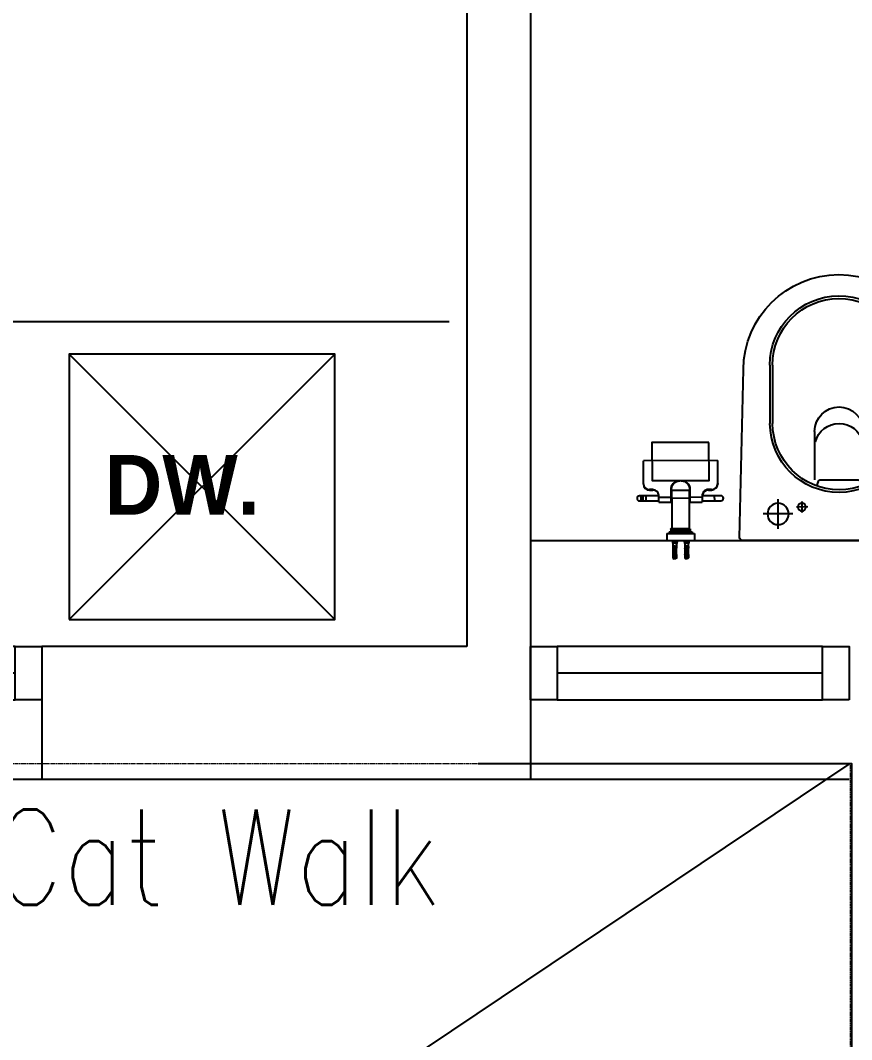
# Model space of a CAD drawing. Extents: x -678889171 to 586587, y -792238163 to 335485.
# Drawn here: x 81929 to 83494, y 78237 to 80156 of the extents above; entities that cross this region are included whole.
import ezdxf

# ---------------------------------------------------------------- set-up
doc = ezdxf.new("R2010")
doc.units = 0
doc.header["$MEASUREMENT"] = 0
doc.set_wipeout_variables(frame=1)
doc.linetypes.add('XR-A-9TH-FLOOR$0$XR-A-CORE$0$$0$HIDDEN-Z', pattern=[3, 2, -1])
doc.linetypes.add('XR-Ducts$0$XR-A-CORE$0$$0$HIDDEN-Z', pattern=[3, 2, -1])
for name, color, linetype in [('XR-A-9TH-FLOOR$0$A-WALL', 252, 'Continuous'), ('XR-A-ST Cat Walk$0$A-ANNO-NOTE', 252, 'Continuous'), ('XR-A-ST Cat Walk$0$A-FLOR-STRS', 252, 'Continuous'), ('XR-A-TYP36$0$A-ANNO-NOTE', 252, 'Continuous'), ('XR-A-TYP36$0$A-EQPM', 252, 'Continuous'), ('XR-A-TYP36$0$A-FURN-SANT', 252, 'Continuous'), ('XR-A-TYP36$0$A-SITE-PATT', 252, 'Continuous'), ('XR-A-TYP36$0$XR-A-TYP-2-3-4-5-6-7-8-9-10$0$A-GLAZ', 252, 'Continuous'), ('XR-A-TYP36$0$XR-A-TYP-2-3-4-5-6-7-8-9-10$0$A-WALL', 252, 'Continuous'), ('XR-Ducts$0$XR-A-CORE$0$$0$61-EGY-21-AR-1-GR-0A$0$A-FLOR-OPEN', 252, 'Continuous')]:
    doc.layers.add(name, color=color, linetype=linetype)
doc.layers.add('XR-A-9TH-FLOOR$0$XR-A-CORE$0$$0$A-DOOR-OVHD', color=252, linetype='XR-A-9TH-FLOOR$0$XR-A-CORE$0$$0$HIDDEN-Z', lineweight=9)
doc.layers.add('XR-Ducts$0$XR-A-CORE$0$$0$A-DOOR-OVHD', color=252, linetype='XR-Ducts$0$XR-A-CORE$0$$0$HIDDEN-Z', lineweight=9)
doc.styles.add('XR-A-ST Cat Walk$0$MOD-E-TEXT', font='romans.shx', dxfattribs={"width": 0.8, "height": 1.8})
doc.styles.add('XR-A-TYP36$0$TYPICAL TYPES$0$XREF_1BR$0$KZT', font='')
doc.styles.get('XR-A-TYP36$0$TYPICAL TYPES$0$XREF_1BR$0$KZT').set_extended_font_data('AvantGarde LT Medium', bold=True)

# ---------------------------------------------------------------- blocks, each defined once
blk = doc.blocks.new('XR-A-ST Cat Walk')
at = {"layer": 'XR-A-ST Cat Walk$0$A-FLOR-STRS'}
blk.add_lwpolyline([(83041.5, 63055), (83039.2, 65235), (86294.2, 65235), (86291.8, 60035), (83041.4, 60034.9), (83041.2, 60634.9), (85692.1, 60635), (85693.9, 64635), (83639.8, 64635), (83641.5, 63055.6)], dxfattribs=at)
at = {"layer": 'XR-A-ST Cat Walk$0$A-ANNO-NOTE', "insert": (84130.7, 65148.6, 0), "char_height": 180, "width": 1370.474, "attachment_point": 1, "style": 'XR-A-ST Cat Walk$0$MOD-E-TEXT', "bg_fill": 2}
blk.add_mtext('\\pxqc;Steel Cat Walk', dxfattribs=at)
blk = doc.blocks.new('XR-Ducts')
at = {"layer": 'XR-Ducts$0$XR-A-CORE$0$$0$61-EGY-21-AR-1-GR-0A$0$A-FLOR-OPEN'}
blk.add_line((86291.5, 65235), (83041.5, 63055), dxfattribs=at)
at = {"layer": 'XR-Ducts$0$XR-A-CORE$0$$0$A-DOOR-OVHD'}
blk.add_lwpolyline([(83041.5, 65235), (86291.8, 65235), (86291.8, 60035), (83041.4, 60035), (83041.3, 62255), (83990, 62255), (83990, 63055), (83041.5, 63055)], close=True, dxfattribs=at)
blk = doc.blocks.new('XR-A-TYP36$0$A$C519C6AFF')
at = {"layer": 'XR-A-TYP36$0$A-EQPM'}
blk.add_lwpolyline([(250, -250), (-250, -250), (-250, 250), (250, 250)], close=True, dxfattribs=at)
for points in [[(250, -250), (-250, 250)], [(250, 250), (-250, -250)]]:
    blk.add_lwpolyline(points, dxfattribs=at)
blk = doc.blocks.new('XR-A-TYP36$0$k1')
at = {"layer": 'XR-A-TYP36$0$A-EQPM', "xscale": -1, "rotation": 179.9931339484459}
blk.add_blockref('XR-A-TYP36$0$A$C519C6AFF', (79011, 59507.8, 0), dxfattribs=at)
blk = doc.blocks.new('XR-A-TYP36$0$XREF_3BR$0$SE4')
at = {"layer": 'XR-A-TYP36$0$A-FURN-SANT'}
for p, q in [((416.2, 481.1), (410.3, 481.1)), ((410.3, 475.3), (410.3, 481.1)), ((411.2, 479.3), (415.2, 479.3)), ((411.2, 479.3), (411.2, 478.3)), ((415.2, 478.3), (411.2, 478.3)), ((411.5, 482.3), (414.9, 482.3)), ((415.2, 479.3), (415.2, 478.3)), ((416.2, 475.3), (416.2, 481.1)), ((435.2, 481.1), (429.3, 481.1)), ((429.3, 475.3), (429.3, 481.1)), ((430.2, 479.3), (434.2, 479.3)), ((430.2, 479.3), (430.2, 478.3)), ((434.2, 478.3), (430.2, 478.3)), ((430.5, 482.3), (433.9, 482.3)), ((434.2, 479.3), (434.2, 478.3)), ((435.2, 475.3), (435.2, 481.1)), ((410.2, 473.4), (410.4, 473.4)), ((410.2, 468.4), (410.2, 466.8)), ((410.2, 467.5), (410.5, 467.5)), ((410.3, 475.3), (410.3, 475.2)), ((410.3, 475.2), (410.3, 475.2)), ((410.3, 465.7), (410.3, 465.7)), ((410.3, 465.7), (410.3, 465.5)), ((410.3, 459.3), (410.3, 465.5)), ((411.2, 475.3), (415.2, 475.3)), ((411.2, 475.3), (411.2, 474.3)), ((415.2, 474.3), (411.2, 474.3)), ((411.2, 471.3), (415.2, 471.3)), ((411.2, 471.3), (411.2, 470.3)), ((415.2, 470.3), (411.2, 470.3)), ((411.2, 467.3), (412.5, 467.3)), ((411.2, 467.3), (411.2, 466.4)), ((412.5, 466.4), (411.2, 466.4)), ((411.2, 463.3), (412.5, 463.3)), ((411.2, 463.3), (411.2, 462.4)), ((415.2, 462.4), (411.2, 462.4)), ((412.5, 467.3), (412.5, 467.5)), ((413.2, 467.3), (412.5, 467.3)), ((412.5, 463.8), (412.5, 467.3)), ((414, 463.8), (412.5, 463.8)), ((412.5, 463.2), (412.5, 463.8)), ((414, 463.2), (412.5, 463.2)), ((414, 467.3), (413.2, 467.3)), ((414, 467.3), (414, 467.5)), ((414, 467.3), (415.2, 467.3)), ((414, 463.8), (414, 467.3)), ((415.2, 466.4), (414, 466.4)), ((414, 463.2), (414, 463.8)), ((414, 463.3), (415.2, 463.3)), ((415.2, 475.3), (415.2, 474.3)), ((415.2, 471.3), (415.2, 470.3)), ((415.2, 467.3), (415.2, 466.4)), ((415.2, 463.3), (415.2, 462.4)), ((416.2, 467.5), (415.9, 467.5)), ((416.2, 473.4), (416, 473.4)), ((416.2, 475.3), (416.2, 475.2)), ((416.2, 475.2), (416.2, 475.2)), ((416.2, 466.8), (416.2, 468.4)), ((416.2, 465.7), (416.2, 465.5)), ((416.2, 465.7), (416.2, 465.7)), ((416.2, 459.3), (416.2, 465.5)), ((429.2, 473.4), (429.4, 473.4)), ((429.2, 468.4), (429.2, 466.8)), ((429.2, 467.5), (429.5, 467.5)), ((429.3, 475.3), (429.3, 475.2)), ((429.3, 475.2), (429.3, 475.2)), ((429.3, 465.7), (429.3, 465.7)), ((429.3, 465.7), (429.3, 465.5)), ((429.3, 459.3), (429.3, 465.5)), ((430.2, 475.3), (434.2, 475.3)), ((430.2, 475.3), (430.2, 474.3)), ((434.2, 474.3), (430.2, 474.3)), ((430.2, 471.3), (434.2, 471.3)), ((430.2, 471.3), (430.2, 470.3)), ((434.2, 470.3), (430.2, 470.3)), ((430.2, 467.3), (431.5, 467.3)), ((430.2, 467.3), (430.2, 466.4)), ((431.5, 466.4), (430.2, 466.4)), ((430.2, 463.3), (431.5, 463.3)), ((430.2, 463.3), (430.2, 462.4)), ((434.2, 462.4), (430.2, 462.4)), ((431.5, 467.3), (431.5, 467.5)), ((432.2, 467.3), (431.5, 467.3)), ((431.5, 463.8), (431.5, 467.3)), ((433, 463.8), (431.5, 463.8)), ((431.5, 463.2), (431.5, 463.8)), ((433, 463.2), (431.5, 463.2)), ((433, 467.3), (432.2, 467.3)), ((433, 467.3), (433, 467.5)), ((433, 467.3), (434.2, 467.3)), ((433, 463.8), (433, 467.3)), ((434.2, 466.4), (433, 466.4)), ((433, 463.2), (433, 463.8)), ((433, 463.3), (434.2, 463.3)), ((434.2, 475.3), (434.2, 474.3)), ((434.2, 471.3), (434.2, 470.3)), ((434.2, 467.3), (434.2, 466.4)), ((434.2, 463.3), (434.2, 462.4)), ((435.2, 467.5), (434.9, 467.5)), ((435.2, 473.4), (435, 473.4)), ((435.2, 475.3), (435.2, 475.2)), ((435.2, 475.2), (435.2, 475.2)), ((435.2, 466.8), (435.2, 468.4)), ((435.2, 465.7), (435.2, 465.5)), ((435.2, 465.7), (435.2, 465.7)), ((435.2, 459.3), (435.2, 465.5)), ((445.2, 452.8), (400.2, 452.8)), ((400.2, 441.8), (400.2, 452.8)), ((409, 452.8), (410.2, 458.3)), ((410.2, 459.3), (410.3, 459.3)), ((410.2, 459.3), (410.2, 458.3)), ((413.2, 452.8), (413.2, 458.3)), ((416.2, 459.3), (416.2, 459.3)), ((416.2, 458.3), (416.2, 459.3)), ((417.5, 452.8), (416.2, 458.3)), ((428, 452.8), (429.2, 458.3)), ((429.3, 459.3), (429.2, 459.3)), ((429.2, 459.3), (429.2, 458.3)), ((432.2, 452.8), (432.2, 458.3)), ((435.2, 459.3), (435.2, 459.3)), ((435.2, 458.3), (435.2, 459.3)), ((436.5, 452.8), (435.2, 458.3)), ((445.2, 441.8), (445.2, 452.8)), ((445.2, 441.8), (400.2, 441.8)), ((404.2, 438.8), (404.2, 441.8)), ((441.2, 438.8), (404.2, 438.8)), ((407.2, 437.1), (407.2, 437.1)), ((407.2, 434.3), (407.2, 437.1)), ((407.7, 437.1), (407.2, 437.1)), ((407.2, 437.1), (407.2, 434.3)), ((407.5, 434.3), (407.2, 434.3)), ((407.2, 434.3), (407.2, 434.3)), ((407.2, 434.3), (407.2, 434.1)), ((407.2, 434.3), (407.2, 434.1)), ((407.2, 434.1), (407.2, 434.1)), ((407.2, 434.1), (407.4, 434.1)), ((407.4, 434.3), (407.4, 434.1)), ((407.4, 434.1), (407.5, 434.1)), ((407.5, 434.3), (407.5, 434.1)), ((408, 434.1), (407.5, 434.1)), ((407.7, 438.8), (407.7, 437.1)), ((408, 437.1), (407.7, 437.1)), ((407.8, 436.2), (407.8, 437.1)), ((407.8, 437.1), (407.8, 436.5)), ((407.9, 436.5), (407.8, 436.5)), ((407.8, 436.5), (407.8, 436.2)), ((407.8, 436.2), (407.8, 436.2)), ((407.8, 436.2), (407.9, 436.2)), ((407.9, 437.1), (407.9, 436.5)), ((407.9, 436.5), (408, 436.5)), ((407.9, 436.2), (407.9, 436.5)), ((407.9, 436.2), (408.4, 436.2)), ((408.2, 437.1), (408, 437.1)), ((408, 436.5), (408, 437.1)), ((408, 437.1), (408, 436.5)), ((408.2, 436.5), (408, 436.5)), ((408, 434.1), (408, 436.2)), ((408.3, 434.5), (408, 434.5)), ((408.4, 434.3), (408, 434.3)), ((408, 434.1), (408.1, 434.1)), ((408.1, 434.3), (408.1, 434.1)), ((408.1, 434.1), (408.4, 434.1)), ((408.2, 436.5), (408.2, 437.1)), ((409.6, 437.1), (408.2, 437.1)), ((409.9, 436.5), (408.2, 436.5)), ((408.3, 434.5), (408.3, 436.2)), ((408.4, 434.5), (408.3, 434.5)), ((408.4, 436.5), (408.4, 434.5)), ((408.9, 434.5), (408.4, 434.5)), ((408.4, 434.5), (408.4, 434.1)), ((409.6, 434.1), (408.4, 434.1)), ((408.7, 384.8), (408.7, 434.1)), ((408.9, 434.5), (408.9, 436.5)), ((408.9, 434.5), (409.3, 434.5)), ((409.3, 434.5), (409.3, 436.5)), ((409.3, 434.5), (409.6, 434.5)), ((411.7, 437.1), (409.6, 437.1)), ((409.6, 434.5), (409.6, 436.5)), ((409.6, 434.1), (409.6, 434.5)), ((409.6, 434.5), (410.1, 434.5)), ((412, 434.1), (409.6, 434.1)), ((409.9, 436.5), (409.9, 437.1)), ((412.4, 436.5), (409.9, 436.5)), ((410.1, 434.5), (410.1, 436.5)), ((410.1, 434.5), (410.5, 434.5)), ((410.5, 434.5), (410.5, 436.5)), ((410.5, 434.5), (411.3, 434.5)), ((411.3, 434.5), (411.3, 436.5)), ((411.3, 434.5), (411.7, 434.5)), ((412.4, 437.1), (411.7, 437.1)), ((411.7, 434.5), (411.7, 436.5)), ((411.7, 434.5), (412.2, 434.5)), ((412, 434.1), (412, 434.5)), ((413.4, 434.1), (412, 434.1)), ((412.2, 434.5), (412.2, 436.5)), ((412.2, 434.5), (412.8, 434.5)), ((412.8, 437.1), (412.4, 437.1)), ((412.4, 436.5), (412.4, 437.1)), ((412.8, 436.5), (412.4, 436.5)), ((413.6, 437.1), (412.8, 437.1)), ((412.8, 436.5), (412.8, 437.1)), ((413.6, 436.5), (412.8, 436.5)), ((412.8, 434.5), (412.8, 436.5)), ((412.8, 434.5), (416, 434.5)), ((413.4, 434.1), (413.4, 434.5)), ((413.4, 434.1), (413.4, 434.5)), ((413.4, 434.1), (413.4, 434.1)), ((415.6, 437.1), (413.6, 437.1)), ((413.6, 436.5), (413.6, 437.1)), ((415.6, 436.5), (413.6, 436.5)), ((414.2, 434.5), (414.2, 434.1)), ((414.6, 434.1), (414.2, 434.1)), ((414.6, 434.5), (414.6, 434.1)), ((414.7, 434.1), (414.6, 434.1)), ((414.7, 434.1), (414.7, 434.5)), ((414.9, 434.1), (414.7, 434.1)), ((414.9, 434.1), (414.9, 434.5)), ((415.1, 434.1), (414.9, 434.1)), ((415.1, 434.1), (415.1, 434.5)), ((415.9, 434.1), (415.1, 434.1)), ((416.2, 437.1), (415.6, 437.1)), ((415.6, 436.5), (415.6, 437.1)), ((416.2, 436.5), (415.6, 436.5)), ((415.9, 434.1), (415.9, 434.5)), ((416.8, 434.1), (415.9, 434.1)), ((416, 434.5), (416, 436.5)), ((416, 434.5), (419.6, 434.5)), ((418.1, 437.1), (416.2, 437.1)), ((416.2, 436.5), (416.2, 437.1)), ((418.1, 436.5), (416.2, 436.5)), ((416.8, 434.1), (416.8, 434.5)), ((418.5, 434.1), (416.8, 434.1)), ((418.8, 437.1), (418.1, 437.1)), ((418.1, 436.5), (418.1, 437.1)), ((418.8, 436.5), (418.1, 436.5)), ((418.5, 434.1), (418.5, 434.5)), ((419.7, 434.1), (418.5, 434.1)), ((419.3, 437.1), (418.8, 437.1)), ((418.8, 436.5), (418.8, 437.1)), ((419.3, 436.5), (418.8, 436.5)), ((419.5, 437.1), (419.3, 437.1)), ((419.3, 436.5), (419.3, 437.1)), ((419.5, 436.5), (419.3, 436.5)), ((419.6, 437.1), (419.5, 437.1)), ((419.5, 436.5), (419.5, 437.1)), ((419.6, 436.5), (419.5, 436.5)), ((420.2, 437.1), (419.6, 437.1)), ((419.6, 436.5), (419.6, 437.1)), ((420.2, 436.5), (419.6, 436.5)), ((419.6, 434.5), (419.6, 436.5)), ((419.6, 434.5), (420.1, 434.5)), ((419.7, 434.1), (419.7, 434.5)), ((420.4, 434.1), (419.7, 434.1)), ((420.1, 434.5), (420.1, 436.5)), ((420.1, 436.5), (420.1, 434.5)), ((420.1, 434.5), (420.1, 434.5)), ((420.1, 434.5), (420.3, 434.5)), ((420.2, 436.5), (420.2, 437.1)), ((420.2, 437.1), (420.2, 437.1)), ((420.3, 437.1), (420.2, 437.1)), ((420.2, 436.5), (420.2, 437.1)), ((420.2, 436.5), (420.2, 436.5)), ((420.3, 434.5), (420.3, 437.1)), ((420.3, 437.1), (420.6, 437.1)), ((420.3, 434.5), (420.6, 434.5)), ((420.4, 434.1), (420.4, 434.5)), ((420.6, 437.1), (420.8, 437.1)), ((420.6, 434.5), (420.6, 437.1)), ((420.6, 434.5), (420.6, 435.1)), ((420.6, 435.1), (420.8, 435.1)), ((420.6, 434.5), (420.6, 435.1)), ((420.6, 434.5), (420.6, 434.5)), ((420.6, 434.5), (420.6, 434.5)), ((420.6, 434.5), (420.9, 434.5)), ((420.8, 435.1), (420.8, 437.1)), ((420.8, 437.1), (422, 437.1)), ((420.8, 435.1), (422, 435.1)), ((420.9, 434.5), (420.9, 435.1)), ((420.9, 434.5), (421.2, 434.5)), ((421.2, 434.5), (421.2, 435.1)), ((421.3, 434.5), (421.2, 434.5)), ((421.3, 434.5), (421.3, 435.1)), ((421.3, 434.5), (422.4, 434.5)), ((422, 435.1), (422, 437.1)), ((422, 437.1), (422.3, 437.1)), ((422, 435.1), (422.3, 435.1)), ((424.9, 437.1), (422.3, 437.1)), ((422.3, 435.1), (422.3, 437.1)), ((422.3, 435.1), (422.7, 435.1)), ((422.4, 434.5), (422.4, 435.1)), ((422.4, 434.5), (422.7, 434.5)), ((422.7, 435.1), (422.7, 437.1)), ((422.7, 435.4), (422.7, 435.4)), ((422.7, 435.4), (422.9, 435.4)), ((422.7, 434.5), (422.7, 435.4)), ((422.7, 435.4), (422.7, 434.5)), ((422.7, 434.5), (422.7, 435.1)), ((422.7, 434.5), (422.7, 435.1)), ((422.7, 434.5), (422.7, 434.5)), ((422.7, 434.5), (422.7, 434.5)), ((422.7, 434.5), (423, 434.5)), ((422.7, 434.3), (422.7, 434.3)), ((422.9, 435.4), (422.9, 437.1)), ((422.9, 435.4), (424, 435.4)), ((423, 434.5), (423, 435.4)), ((423, 434.5), (424.1, 434.5)), ((423.7, 434.5), (423.7, 434.5)), ((424, 435.4), (424, 437.1)), ((424, 435.4), (424, 437.1)), ((424, 435.4), (424, 435.4)), ((424.1, 437.1), (424.1, 434.5)), ((424.2, 434.5), (424.1, 434.5)), ((424.2, 434.5), (424.2, 437.1)), ((424.2, 434.5), (424.5, 434.5)), ((424.5, 434.5), (424.5, 437.1)), ((424.5, 434.5), (424.8, 434.5)), ((424.8, 434.5), (424.8, 437.1)), ((424.8, 437.1), (424.8, 434.5)), ((424.8, 434.5), (424.8, 434.5)), ((424.8, 434.5), (424.9, 434.5)), ((424.9, 437.1), (425.1, 437.1)), ((424.9, 437.1), (424.9, 434.5)), ((424.9, 434.5), (425.1, 434.5)), ((425, 434.1), (425, 434.5)), ((425.7, 434.1), (425, 434.1)), ((425.1, 434.5), (425.1, 437.1)), ((425.2, 437.1), (425.1, 437.1)), ((425.1, 434.5), (425.4, 434.5)), ((425.8, 437.1), (425.2, 437.1)), ((425.2, 437.1), (425.2, 437.1)), ((425.2, 436.5), (425.2, 437.1)), ((425.2, 437.1), (425.2, 436.5)), ((425.8, 436.5), (425.2, 436.5)), ((425.2, 436.5), (425.2, 436.5)), ((425.4, 434.5), (425.4, 436.5)), ((425.4, 434.5), (425.4, 436.5)), ((425.4, 434.5), (425.8, 434.5)), ((425.4, 434.5), (425.4, 434.5)), ((425.7, 434.1), (425.7, 434.5)), ((426.9, 434.1), (425.7, 434.1)), ((425.9, 437.1), (425.8, 437.1)), ((425.8, 436.5), (425.8, 437.1)), ((425.9, 436.5), (425.8, 436.5)), ((425.8, 434.5), (425.8, 436.5)), ((425.8, 434.5), (429.4, 434.5)), ((426.1, 437.1), (425.9, 437.1)), ((425.9, 436.5), (425.9, 437.1)), ((426.1, 436.5), (425.9, 436.5)), ((426.6, 437.1), (426.1, 437.1)), ((426.1, 436.5), (426.1, 437.1)), ((426.6, 436.5), (426.1, 436.5)), ((427.3, 437.1), (426.6, 437.1)), ((426.6, 436.5), (426.6, 437.1)), ((427.3, 436.5), (426.6, 436.5)), ((426.9, 434.1), (426.9, 434.5)), ((428.6, 434.1), (426.9, 434.1)), ((429.3, 437.1), (427.3, 437.1)), ((427.3, 436.5), (427.3, 437.1)), ((429.3, 436.5), (427.3, 436.5)), ((428.6, 434.1), (428.6, 434.5)), ((429.5, 434.1), (428.6, 434.1)), ((429.9, 437.1), (429.3, 437.1)), ((429.3, 436.5), (429.3, 437.1)), ((429.9, 436.5), (429.3, 436.5)), ((429.4, 434.5), (429.4, 436.5)), ((429.4, 434.5), (432.6, 434.5)), ((429.5, 434.1), (429.5, 434.5)), ((430.4, 434.1), (429.5, 434.1)), ((431.8, 437.1), (429.9, 437.1)), ((429.9, 436.5), (429.9, 437.1)), ((431.8, 436.5), (429.9, 436.5)), ((430.4, 434.1), (430.4, 434.5)), ((430.6, 434.1), (430.4, 434.1)), ((430.6, 434.1), (430.6, 434.5)), ((430.7, 434.1), (430.6, 434.1)), ((430.7, 434.1), (430.7, 434.5)), ((430.8, 434.1), (430.7, 434.1)), ((430.8, 434.1), (430.8, 434.5)), ((431.2, 434.1), (430.8, 434.1)), ((431.2, 434.1), (431.2, 434.5)), ((432.6, 437.1), (431.8, 437.1)), ((431.8, 436.5), (431.8, 437.1)), ((432.6, 436.5), (431.8, 436.5)), ((432, 434.1), (432, 434.5)), ((432, 434.5), (432, 434.1)), ((433.4, 434.1), (432, 434.1)), ((432, 434.1), (432, 434.1)), ((433, 437.1), (432.6, 437.1)), ((432.6, 436.5), (432.6, 437.1)), ((433, 436.5), (432.6, 436.5)), ((432.6, 434.5), (432.6, 436.5)), ((432.6, 434.5), (433.3, 434.5)), ((433, 436.5), (433, 437.1)), ((433.7, 437.1), (433, 437.1)), ((435.6, 436.5), (433, 436.5)), ((433.3, 434.5), (433.3, 436.5)), ((433.3, 434.5), (433.7, 434.5)), ((433.4, 434.1), (433.4, 434.5)), ((435.8, 434.1), (433.4, 434.1)), ((435.8, 437.1), (433.7, 437.1)), ((433.7, 434.5), (433.7, 436.5)), ((433.7, 434.5), (434.2, 434.5)), ((434.2, 434.5), (434.2, 436.5)), ((434.2, 434.5), (434.9, 434.5)), ((434.9, 434.5), (434.9, 436.5)), ((434.9, 434.5), (435.3, 434.5)), ((435.3, 434.5), (435.3, 436.5)), ((435.3, 434.5), (435.8, 434.5)), ((435.6, 436.5), (435.6, 437.1)), ((437.2, 436.5), (435.6, 436.5)), ((437.2, 437.1), (435.8, 437.1)), ((435.8, 434.5), (435.8, 436.5)), ((435.8, 434.1), (435.8, 434.5)), ((435.8, 434.5), (436.2, 434.5)), ((437.1, 434.1), (435.8, 434.1)), ((436.2, 434.5), (436.2, 436.5)), ((436.2, 434.5), (436.6, 434.5)), ((436.6, 434.5), (436.6, 436.5)), ((437, 434.5), (436.6, 434.5)), ((436.7, 384.8), (436.7, 434.1)), ((437, 434.5), (437, 436.5)), ((437, 436.2), (437.6, 436.2)), ((437.1, 434.5), (437, 434.5)), ((437.1, 434.5), (437.1, 436.2)), ((437.4, 434.5), (437.1, 434.5)), ((437.1, 434.1), (437.1, 434.5)), ((437.4, 434.3), (437.1, 434.3)), ((437.1, 434.1), (437.3, 434.1)), ((437.4, 437.1), (437.2, 437.1)), ((437.2, 436.5), (437.2, 437.1)), ((437.4, 436.5), (437.2, 436.5)), ((437.3, 434.3), (437.3, 434.1)), ((437.3, 434.1), (437.4, 434.1)), ((437.7, 437.1), (437.4, 437.1)), ((437.4, 436.5), (437.4, 437.1)), ((437.4, 434.1), (437.4, 436.2)), ((437.9, 434.1), (437.4, 434.1)), ((437.5, 436.5), (437.5, 437.1)), ((437.5, 436.5), (437.6, 436.5)), ((437.6, 436.5), (437.6, 437.1)), ((437.6, 436.5), (437.6, 437.1)), ((437.6, 436.5), (437.6, 436.5)), ((437.6, 436.2), (437.6, 436.5)), ((437.6, 436.2), (437.6, 436.5)), ((437.6, 436.2), (437.6, 436.2)), ((437.6, 436.2), (437.7, 436.2)), ((437.7, 438.8), (437.7, 437.1)), ((438.2, 437.1), (437.7, 437.1)), ((437.7, 436.2), (437.7, 437.1)), ((438.2, 434.3), (437.9, 434.3)), ((437.9, 434.3), (437.9, 434.1)), ((437.9, 434.1), (438.1, 434.1)), ((438.1, 434.3), (438.1, 434.1)), ((438.1, 434.1), (438.3, 434.1)), ((438.2, 437.1), (438.3, 437.1)), ((438.2, 434.3), (438.2, 437.1)), ((438.3, 434.3), (438.2, 434.3)), ((438.3, 434.3), (438.3, 437.1)), ((438.3, 434.3), (438.3, 434.1)), ((438.3, 434.1), (438.3, 434.3)), ((438.3, 434.1), (438.3, 434.1)), ((441.2, 438.8), (441.2, 441.8)), ((367.7, 388.8), (357.7, 388.8)), ((357.7, 380.8), (367.7, 380.8)), ((367.7, 388.8), (367.7, 380.8)), ((387.7, 388.8), (367.7, 388.8)), ((367.7, 380.8), (387.6, 380.8)), ((387.7, 382.7), (387.7, 390.8)), ((407.7, 390.8), (387.7, 390.8)), ((407.7, 382.7), (387.7, 382.7)), ((387.7, 381.5), (387.7, 382.7)), ((407.7, 382.7), (407.7, 390.8)), ((407.7, 382.7), (407.7, 390.8)), ((408.7, 390.8), (407.7, 390.8)), ((407.7, 369.6), (407.7, 382.7)), ((407.7, 378.8), (408.7, 378.8)), ((408.7, 384.8), (436.7, 384.8)), ((408.7, 372.3), (408.7, 384.8)), ((437.7, 390.8), (436.7, 390.8)), ((436.7, 384.8), (436.7, 372.3)), ((436.7, 378.8), (437.7, 378.8)), ((437.7, 390.8), (437.7, 382.7)), ((457.7, 390.8), (437.7, 390.8)), ((437.7, 390.8), (437.7, 382.7)), ((437.7, 382.7), (437.7, 369.6)), ((457.7, 382.7), (437.7, 382.7)), ((457.7, 390.8), (457.7, 382.7)), ((478.7, 388.8), (457.7, 388.8)), ((457.7, 382.7), (457.7, 381.5)), ((457.8, 380.8), (478.7, 380.8)), ((478.7, 380.8), (478.7, 388.8)), ((485.8, 388.8), (478.7, 388.8)), ((478.7, 380.8), (485.8, 380.8)), ((488.9, 388.8), (485.8, 388.8)), ((485.8, 380.8), (488.9, 380.8)), ((362.7, 361.1), (362.7, 361.9)), ((377.7, 371.5), (372.7, 371.5)), ((372.7, 371.5), (372.7, 370.6)), ((372.7, 370.6), (377.7, 370.6)), ((377.7, 370.6), (377.7, 371.5)), ((408.7, 372.3), (436.7, 372.3)), ((467.7, 370.6), (467.7, 371.5)), ((472.7, 371.5), (467.7, 371.5)), ((467.7, 370.6), (472.7, 370.6)), ((472.7, 370.6), (472.7, 371.5)), ((482.7, 361.9), (482.7, 361.1)), ((362.7, 361.1), (362.7, 324.1)), ((482.7, 361.1), (482.7, 324.1)), ((362.8, 324.1), (482.6, 324.1))]:
    blk.add_line(p, q, dxfattribs=at)
for points in [[(407.2, 434.1), (438.3, 434.1), (438.3, 437.1), (407.2, 437.1)], [(376.8, 294.5), (468.7, 294.5), (468.7, 356), (376.8, 356)]]:
    blk.add_lwpolyline(points, close=True, dxfattribs=at)
for centre, radius, start, end in [((420.6, 434.8), 0.303, 249.713, 266.578), ((420.6, 434.6), 0.191, 245.5072, 295.3419), ((420.8, 433.8), 0.688, 95.9832, 109.0037), ((420.8, 433.9), 0.513, 94.8314, 107.1936), ((421.2, 430.6), 3.86, 76.2872, 96.7169), ((422.3, 434.5), 0.178, 230.815, 271.7767), ((422.9, 435.5), 1.25, 262.2328, 271.7069), ((423.2, 434.5), 0.178, 268.2233, 308.9187), ((424.2, 430.5), 3.94, 82.708, 103.5674), ((424.6, 433.8), 0.688, 70.9963, 84.0168), ((424.6, 433.9), 0.519, 72.5665, 84.4833), ((424.8, 434.8), 0.303, 273.422, 290.287), ((357.7, 384.8), 4, 90, 270), ((377.5, 380.8), 10.3, 271.4545, 3.7433), ((377.6, 381.5), 10, 270.7148, 351.5135), ((382.8, 381.5), 4.95, 342.2494, 1.6628), ((462.7, 381.5), 4.95, 178.3503, 197.7376), ((468, 380.8), 10.3, 176.2277, 268.5745), ((467.8, 381.5), 9.96, 188.2757, 269.496), ((488.9, 384.8), 4, 270, 90), ((372.7, 361.5), 10, 89.9854, 177.4108), ((372.7, 360.6), 9.98, 89.8092, 177.2539), ((472.7, 361.5), 10, 2.5889, 90.0149), ((472.7, 360.6), 9.98, 2.7464, 90.1904), ((374.1, 177.9), 146.7, 94.406, 94.4421), ((472.5, 204.6), 120, 85.1228, 85.1671)]:
    blk.add_arc(centre, radius, start, end, dxfattribs=at)
for centre, major_axis, ratio, start_param, end_param in [((413.2, 480), (3, 0), 0.760351, 3.989655, 5.435123), ((432.2, 480), (3, 0), 0.760351, 3.989655, 5.435123), ((413.2, 473.4), (0, 10.5), 0.285569, 1.403348, 1.570796), ((413.2, 473.4), (0, -6.74), 0.445101, 4.712389, 4.895847), ((413.2, 470.9), (0, 6.74), 0.445101, 1.209195, 1.545119), ((413.2, 471.3), (0, -8.33), 0.359989, 4.738067, 5.192367), ((413.2, 468.4), (0, 8.33), 0.359989, 1.39272, 1.673729), ((413.2, 466.8), (0, 6.74), 0.445101, 1.467863, 1.738244), ((413.2, 477), (0, -10.5), 0.285569, -1.403348, -1.209195), ((413.2, 464.4), (0, 6.74), 0.445101, 1.090818, 1.403348), ((413.2, 476), (3, 0), 0.760351, 3.989655, 5.435123), ((413.2, 472), (3, 0), 0.760351, 3.989655, 5.435123), ((413.2, 468.6), (3, 0), 0.976011, 3.989655, 4.459709), ((413.2, 464.6), (3, 0), 0.976011, 3.989655, 5.435123), ((413.2, 474.3), (0, -7.06), 0.425017, 6.030505, 6.283185), ((413.2, 474.3), (0, 7.06), 0.425017, 3.141593, 3.394273), ((413.2, 468.6), (3, 0), 0.976011, 4.965069, 5.435123), ((413.2, 471.3), (0, -8.33), 0.359989, 1.090818, 1.545119), ((413.2, 464.4), (0, 6.74), 0.445101, 4.879837, 5.192367), ((413.2, 477), (0, -10.5), 0.285569, 1.209195, 1.403348), ((413.2, 470.9), (0, 6.74), 0.445101, 4.738067, 5.073991), ((413.2, 473.4), (0, 10.5), 0.285569, 4.712389, 4.879837), ((413.2, 473.4), (0, 6.74), 0.445101, 4.528931, 4.712389), ((413.2, 468.4), (0, 8.33), 0.359989, 4.609456, 4.890466), ((413.2, 466.8), (0, 6.74), 0.445101, 4.544941, 4.815322), ((432.2, 473.4), (0, 10.5), 0.285569, 1.403348, 1.570796), ((432.2, 473.4), (0, 6.74), 0.445101, 1.570796, 1.754254), ((432.2, 470.9), (0, 6.74), 0.445101, 1.209195, 1.545119), ((432.2, 471.3), (0, -8.33), 0.359989, 4.738067, 5.192367), ((432.2, 468.4), (0, 8.33), 0.359989, 1.39272, 1.673729), ((432.2, 466.8), (0, 6.74), 0.445101, 1.467863, 1.738244), ((432.2, 477), (0, -10.5), 0.285569, -1.403348, -1.209195), ((432.2, 464.4), (0, 6.74), 0.445101, 1.090818, 1.403348), ((432.2, 476), (3, 0), 0.760351, 3.989655, 5.435123), ((432.2, 472), (3, 0), 0.760351, 3.989655, 5.435123), ((432.2, 468.6), (3, 0), 0.976011, 3.989655, 4.459709), ((432.2, 464.6), (3, 0), 0.976011, 3.989655, 5.435123), ((432.2, 474.3), (0, -7.06), 0.425017, 6.030505, 6.283185), ((432.2, 474.3), (0, 7.06), 0.425017, 3.141593, 3.394273), ((432.2, 468.6), (3, 0), 0.976011, 4.965069, 5.435123), ((432.2, 471.3), (0, -8.33), 0.359989, 1.090818, 1.545119), ((432.2, 464.4), (0, 6.74), 0.445101, 4.879837, 5.192367), ((432.2, 477), (0, -10.5), 0.285569, 1.209195, 1.403348), ((432.2, 470.9), (0, 6.74), 0.445101, 4.738067, 5.073991), ((432.2, 473.4), (0, 10.5), 0.285569, 4.712389, 4.879837), ((432.2, 473.4), (0, -6.74), 0.445101, 1.387338, 1.570796), ((432.2, 468.4), (0, 8.33), 0.359989, 4.609456, 4.890466), ((432.2, 466.8), (0, 6.74), 0.445101, 4.544941, 4.815322), ((413.2, 471.4), (-0.8, -51.9), 0.055876, -1.314474, -1.20343), ((413.2, 471.4), (-2.9, -51.9), 0.014553, 1.205061, 1.316105), ((413.2, 471.4), (2.9, -51.9), 0.014553, -1.316105, -1.205061), ((413.2, 471.4), (0.8, -51.9), 0.055876, 1.20343, 1.314474), ((432.2, 471.4), (-0.8, -51.9), 0.055876, -1.314474, -1.20343), ((432.2, 471.4), (-2.9, -51.9), 0.014553, 1.205061, 1.316105), ((432.2, 471.4), (2.9, -51.9), 0.014553, -1.316105, -1.205061), ((432.2, 471.4), (0.8, -51.9), 0.055876, 1.20343, 1.314474), ((420.6, 434.6), (-0.068, 0.171), 0.902963, 2.7256, 3.147611), ((424.8, 434.6), (0.068, 0.171), 0.902963, 3.133356, 3.557585), ((485.8, 384.8), (0, -4), 0.707107, 3.141593, 6.283185), ((488.9, 384.8), (0, -4), 0.707107, 3.141593, 6.283185)]:
    blk.add_ellipse(centre, major_axis=major_axis, ratio=ratio, start_param=start_param, end_param=end_param, dxfattribs=at)
for points in [[(410.3, 481.1), (410.7, 481.5), (411.1, 481.9), (411.5, 482.3)], [(416.2, 481.1), (415.8, 481.5), (415.4, 481.9), (414.9, 482.3)], [(429.3, 481.1), (429.7, 481.5), (430.1, 481.9), (430.5, 482.3)], [(435.2, 481.1), (434.8, 481.5), (434.4, 481.9), (433.9, 482.3)], [(420.6, 434.5), (420.5, 434.5), (420.5, 434.4), (420.6, 434.4)], [(420.5, 434.4), (420.5, 434.4), (420.5, 434.4), (420.6, 434.4)], [(420.8, 434.4), (420.8, 434.4), (420.7, 434.4), (420.7, 434.4)], [(424.7, 434.4), (424.7, 434.4), (424.7, 434.4), (424.7, 434.4)], [(424.8, 434.4), (424.9, 434.4), (424.9, 434.5), (424.9, 434.5)], [(424.8, 434.4), (424.9, 434.4), (424.9, 434.4), (424.9, 434.4)]]:
    blk.add_open_spline(points, degree=3, dxfattribs=at)
for points, knots in [([(420.4, 434.5), (420.4, 434.5), (420.4, 434.5), (420.5, 434.4), (420.5, 434.4)], [0, 0, 0, 0, 0.233221, 1, 1, 1, 1]), ([(420.7, 434.4), (420.8, 434.5), (420.9, 434.5), (421, 434.5), (421.1, 434.5), (421.4, 434.5), (421.5, 434.5), (421.8, 434.4), (422, 434.4), (422.2, 434.4), (422.2, 434.4), (422.3, 434.3)], [0, 0, 0, 0, 0.125, 0.125, 0.25, 0.25, 0.5, 0.5, 0.75, 0.75, 1, 1, 1, 1]), ([(422.1, 434.4), (422.2, 434.4), (422.2, 434.3), (422.2, 434.3), (422.3, 434.3), (422.4, 434.3), (422.5, 434.3), (422.6, 434.3), (422.7, 434.3), (422.7, 434.3)], [0, 0, 0, 0, 0.081315, 0.172885, 0.303173, 0.525174, 0.708317, 0.899275, 1, 1, 1, 1]), ([(422.3, 434.3), (422.3, 434.3), (422.3, 434.3), (422.3, 434.3), (422.4, 434.3), (422.5, 434.3), (422.5, 434.3), (422.6, 434.3), (422.7, 434.3), (422.7, 434.3)], [0, 0, 0, 0, 0.25, 0.25, 0.5, 0.5, 0.75, 0.75, 1, 1, 1, 1]), ([(422.7, 434.3), (422.8, 434.3), (422.8, 434.3), (422.9, 434.3), (423, 434.3), (423, 434.3), (423.1, 434.3), (423.1, 434.3), (423.2, 434.3), (423.2, 434.3)], [0, 0, 0, 0, 0.25, 0.25, 0.5, 0.5, 0.75, 0.75, 1, 1, 1, 1]), ([(422.9, 434.3), (422.9, 434.3), (423, 434.3), (423.1, 434.3), (423.1, 434.3), (423.2, 434.3), (423.3, 434.4), (423.3, 434.4), (423.3, 434.4)], [0, 0, 0, 0, 0.012674, 0.296722, 0.605834, 0.842756, 0.990911, 1, 1, 1, 1]), ([(423.2, 434.3), (423.2, 434.3), (423.2, 434.4), (423.3, 434.4), (423.3, 434.4), (423.5, 434.4), (423.6, 434.4), (423.9, 434.5), (424.1, 434.5), (424.4, 434.5), (424.5, 434.5), (424.7, 434.4)], [0, 0, 0, 0, 0.125, 0.125, 0.25, 0.25, 0.5, 0.5, 0.75, 0.75, 1, 1, 1, 1]), ([(424.8, 434.4), (424.8, 434.4), (424.8, 434.4), (424.9, 434.4), (424.9, 434.4), (424.9, 434.4)], [0, 0, 0, 0, 0.418647, 0.862444, 1, 1, 1, 1]), ([(424.9, 434.4), (424.9, 434.4), (425, 434.4), (425, 434.5), (425, 434.5)], [0, 0, 0, 0, 0.310918, 1, 1, 1, 1]), ([(407.7, 370.5), (407.7, 368.6), (408, 366.9), (409.4, 363.5), (410.4, 362.1), (412.5, 360.2), (413.3, 359.6), (414.9, 358.6), (415.8, 358.2), (418.6, 357.2), (420.6, 356.8), (424.7, 356.8), (426.8, 357.2), (429.6, 358.2), (430.5, 358.6), (432.1, 359.6), (432.9, 360.1), (434.3, 361.4), (434.9, 362.1), (435.9, 363.6), (436.3, 364.4), (437.4, 366.8), (437.7, 368.6), (437.7, 370.5)], [0, 0, 0, 0, 0.125, 0.125, 0.25, 0.25, 0.3125, 0.3125, 0.375, 0.375, 0.5, 0.5, 0.625, 0.625, 0.6875, 0.6875, 0.75, 0.75, 0.8125, 0.8125, 0.875, 0.875, 1, 1, 1, 1]), ([(437.7, 369.6), (437.7, 367.7), (437.4, 366), (436, 362.6), (435, 361.2), (432.9, 359.3), (432.2, 358.7), (430.5, 357.7), (429.6, 357.3), (426.8, 356.3), (424.8, 356), (420.7, 356), (418.6, 356.3), (415.8, 357.3), (414.9, 357.7), (413.3, 358.7), (412.5, 359.3), (411.2, 360.5), (410.6, 361.2), (409.5, 362.7), (409.1, 363.5), (408, 365.9), (407.7, 367.7), (407.7, 369.6)], [0, 0, 0, 0, 0.125, 0.125, 0.25, 0.25, 0.3125, 0.3125, 0.375, 0.375, 0.5, 0.5, 0.625, 0.625, 0.6875, 0.6875, 0.75, 0.75, 0.8125, 0.8125, 0.875, 0.875, 1, 1, 1, 1])]:
    blk.add_open_spline(points, degree=3, knots=knots, dxfattribs=at)
blk = doc.blocks.new('XR-A-TYP36$0$XREF_3BR$0$YHFH')
at = {"layer": 'XR-A-TYP36$0$A-FURN-SANT'}
for p, q in [((3812.9, 8626), (3812.9, 8570.1)), ((3785, 8598.1), (3840.8, 8598.1)), ((4093.3, 8605.1), (3983.3, 8605.1)), ((4093.3, 8600), (3983.3, 8600)), ((3836.2, 8545.1), (3815.7, 8545.1)), ((3825.9, 8534.2), (3825.9, 8555.2)), ((3873.8, 8514.4), (3865.7, 8517.3)), ((3968.3, 8521.1), (3877.1, 8521.1)), ((3877.1, 8440.4), (3877.1, 8509.7)), ((3873.8, 8435.7), (3865.7, 8432.8)), ((3968.3, 8429), (3877.1, 8429)), ((3825.9, 8415.9), (3825.9, 8394.9)), ((3812.9, 8388), (3812.9, 8332.1)), ((3836.2, 8405.1), (3815.7, 8405.1)), ((3785, 8360.1), (3840.8, 8360.1)), ((4093.3, 8350.1), (3983.3, 8350.1)), ((4093.3, 8345.1), (3983.3, 8345.1))]:
    blk.add_line(p, q, dxfattribs=at)
blk.add_lwpolyline([(3763.3, 8292.6, 0.420556), (3768.4, 8287.6), (4085, 8295.1, 0.990797), (4085, 8655.1), (3768.3, 8662.6, 0.414202), (3763.3, 8657.6)], format="xyb", close=True, dxfattribs=at)
for centre, radius in [((3812.9, 8598.1), 20), ((3825.9, 8545.1), 7.5), ((3825.9, 8405.1), 7.5), ((3812.9, 8360.1), 20)]:
    blk.add_circle(centre, radius, dxfattribs=at)
for centre, radius, start, end in [((3983.3, 8475.1), 130, 90, 270), ((3983.3, 8475.1), 125, 90, 270), ((4093.3, 8475.1), 130, 270, 90), ((4093.3, 8475.1), 125, 270, 90), ((3872.1, 8509.7), 5, 0, 70.2415), ((3937.1, 8475.1), 46, 284.2033, 75.7967), ((3968.3, 8475.1), 46, 270, 90), ((3872.1, 8440.4), 5, 289.7585, 0)]:
    blk.add_arc(centre, radius, start, end, dxfattribs=at)
blk = doc.blocks.new('XR-A-TYP36$0$t11')
at = {"layer": 'XR-A-TYP36$0$A-FURN-SANT', "xscale": -1, "rotation": 270.080663673561}
blk.add_blockref('XR-A-TYP36$0$XREF_3BR$0$YHFH', (77801.4, 61880.2, 0), dxfattribs=at)
at = {"layer": 'XR-A-TYP36$0$A-FURN-SANT', "xscale": 1.166667827585006, "yscale": 1.166667827585006, "zscale": 1.166667827585006, "rotation": 180.080663673561}
blk.add_blockref('XR-A-TYP36$0$XREF_3BR$0$SE4', (86465.1, 66183.9, 0), dxfattribs=at)
at = {"layer": 'XR-A-TYP36$0$A-FURN-SANT'}
blk.add_line((85691.9, 65655.1), (86871.3, 65655.1, 0), dxfattribs=at)
blk = doc.blocks.new('*U1431')
at = {"layer": 'XR-A-TYP36$0$XR-A-TYP-2-3-4-5-6-7-8-9-10$0$A-GLAZ'}
for p, q in [((80476.1, 59997.1), (79976.1, 59997.1)), ((79976.1, 59947.1), (80476.1, 59947.1)), ((79976.1, 59897.1), (80476.1, 59897.1))]:
    blk.add_line(p, q, dxfattribs=at)
blk.add_lwpolyline([(79926.1, 60147.1), (80526.1, 60147.1)], dxfattribs=at)
for points in [[(79926.1, 59997.1), (79976.1, 59997.1), (79976.1, 59897.1), (79926.1, 59897.1)], [(80476.1, 59997.1), (80526.1, 59997.1), (80526.1, 59897.1), (80476.1, 59897.1)]]:
    blk.add_lwpolyline(points, close=True, dxfattribs=at)
blk = doc.blocks.new('*U1430')
at = {"layer": 'XR-A-TYP36$0$XR-A-TYP-2-3-4-5-6-7-8-9-10$0$A-GLAZ'}
for p, q in [((80876.1, 59997.1), (79976.1, 59997.1)), ((79976.1, 59947.1), (80876.1, 59947.1)), ((79976.1, 59897.1), (80876.1, 59897.1))]:
    blk.add_line(p, q, dxfattribs=at)
blk.add_lwpolyline([(79926.1, 60147.1), (80926.1, 60147.1)], dxfattribs=at)
for points in [[(79926.1, 59997.1), (79976.1, 59997.1), (79976.1, 59897.1), (79926.1, 59897.1)], [(80876.1, 59997.1), (80926.1, 59997.1), (80926.1, 59897.1), (80876.1, 59897.1)]]:
    blk.add_lwpolyline(points, close=True, dxfattribs=at)
blk = doc.blocks.new('XR-A-TYP36')
at = {"layer": 'XR-A-TYP36$0$A-EQPM'}
blk.add_lwpolyline([(83642, 68272), (83641.9, 66067.1), (85536.7, 66067.1)], dxfattribs=at)
at = {"layer": 'XR-A-TYP36$0$XR-A-TYP-2-3-4-5-6-7-8-9-10$0$A-WALL'}
for p, q in [((85570, 68865), (85570, 65455)), ((85570, 65455), (84770, 65455)), ((85690, 65205), (84770, 65205))]:
    blk.add_line(p, q, dxfattribs=at)
blk.add_lwpolyline([(84770, 65455), (84770, 65205)], dxfattribs=at)
at = {"layer": 'XR-A-TYP36$0$A-EQPM', "rotation": 180}
blk.add_blockref('XR-A-TYP36$0$k1', (164082.8, 125263.7), dxfattribs=at)
at = {"layer": 'XR-A-TYP36$0$A-SITE-PATT'}
blk.add_blockref('XR-A-TYP36$0$t11', (0, 0), dxfattribs=at)
at = {"layer": 'XR-A-TYP36$0$XR-A-TYP-2-3-4-5-6-7-8-9-10$0$A-GLAZ', "rotation": 180.0000028150047}
blk.add_blockref('*U1430', (164696.1, 125352.1), dxfattribs=at)
at = {"layer": 'XR-A-TYP36$0$A-ANNO-NOTE', "insert": (85034.5, 65759.7, 0), "char_height": 112.5, "width": 1932.754, "attachment_point": 5, "style": 'XR-A-TYP36$0$TYPICAL TYPES$0$XREF_1BR$0$KZT'}
blk.add_mtext('DW.', dxfattribs=at)
at = {"layer": 'XR-A-TYP36$0$XR-A-TYP-2-3-4-5-6-7-8-9-10$0$A-WALL'}
blk.add_line((85690, 67640), (85690, 65205), dxfattribs=at)
at = {"layer": 'XR-A-TYP36$0$XR-A-TYP-2-3-4-5-6-7-8-9-10$0$A-GLAZ', "rotation": 180.0000028150047}
blk.add_blockref('*U1431', (166216.1, 125352.1), dxfattribs=at)

msp = doc.modelspace()

# ---------------------------------------------------------------- block references
at = {"layer": 'XR-A-9TH-FLOOR$0$A-WALL'}
msp.add_blockref('XR-A-ST Cat Walk', (-2800.4, 13522.1), dxfattribs=at)

# ---------------------------------------------------------------- next in the draw order: block references
msp.add_blockref('XR-Ducts', (-2800.4, 13522.1), dxfattribs=at)

# ---------------------------------------------------------------- next in the draw order: linework, layer by layer
at = {"layer": 'XR-A-9TH-FLOOR$0$XR-A-CORE$0$$0$A-DOOR-OVHD'}
msp.add_lwpolyline([(80241, 78757.1), (83491.4, 78757.1), (83491.4, 73557.1), (80241, 73557.1), (80240.9, 75777.1), (81189.6, 75777.1), (81189.6, 76577.1), (80241.1, 76577.1)], close=True, dxfattribs=at)

# ---------------------------------------------------------------- next in the draw order: block references
at = {"layer": 'XR-A-9TH-FLOOR$0$A-WALL'}
msp.add_blockref('XR-A-TYP36', (-2800.4, 13522.1), dxfattribs=at)

doc.saveas('drawing.dxf')
